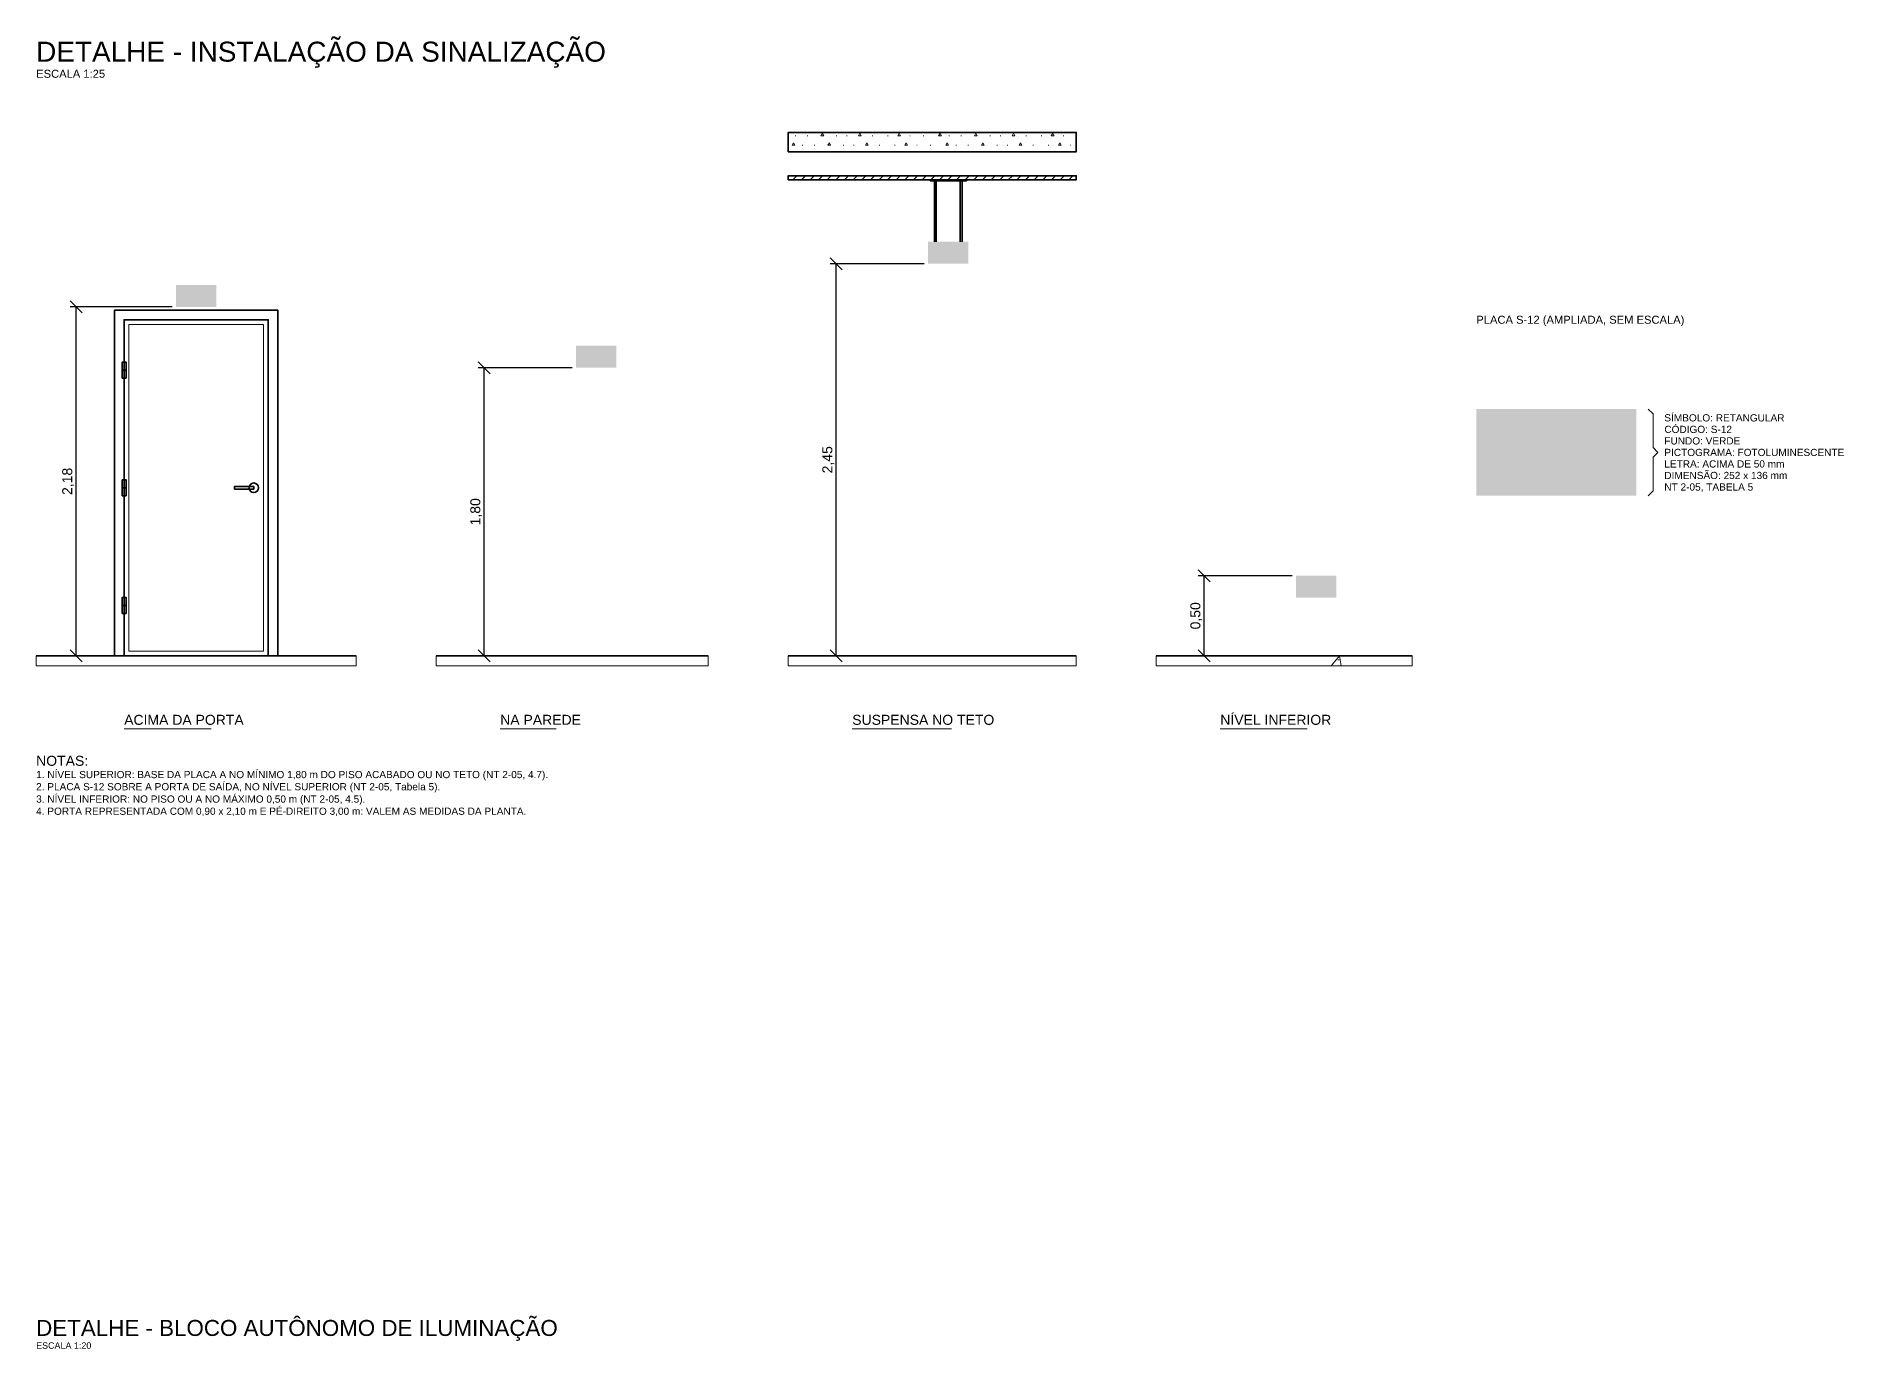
# Model space of a CAD drawing. Header units: metres. Extents: x -2 to 241, y -44 to 80.
# Drawn here: x 200 to 211.3, y 10.67 to 18.87 of the extents above; entities that cross this region are included whole.
import ezdxf
from ezdxf.enums import TextEntityAlignment as Align

# ---------------------------------------------------------------- set-up
doc = ezdxf.new("R2010")
doc.units = ezdxf.units.M
doc.header["$LTSCALE"] = 0.1
for name, color, linetype, lineweight in [('DETALHE', 7, 'Continuous', 35), ('DETALHE_AUX', 8, 'Continuous', 13), ('DETALHE_COTA', 7, 'Continuous', 13), ('DETALHE_HACH', 8, 'Continuous', 9), ('DETALHE_SINAL', 3, 'Continuous', 25), ('DETALHE_TEXTO', 7, 'Continuous', 13)]:
    doc.layers.add(name, color=color, linetype=linetype, lineweight=lineweight)
doc.styles.add('COSCIP-TEXTO', font='arial.ttf')
doc.dimstyles.new('COSCIP-25', dxfattribs={"dimtxt": 0.0625, "dimasz": 2.5, "dimexe": 0.0375, "dimexo": 0.025, "dimgap": 0.0187, "dimtad": 1, "dimzin": 0, "dimtxsty": 'COSCIP-TEXTO', "dimtsz": 0.0375, "dimcen": 2.5, "dimclrd": 7, "dimclre": 7, "dimclrt": 7, "dimazin": 3, "dimtfac": 1, "dimtmove": 0, "dimatfit": 3})

# ---------------------------------------------------------------- blocks, each defined once
blk = doc.blocks.new('DETV_PICT_SAIDA12')
at = {"true_color": 0x245c34}
h = blk.add_hatch(color=7, dxfattribs=at)
h.dxf.hatch_style = 1
h.paths.add_polyline_path([(-0.5, -0.2707), (0.5, -0.2707), (0.5, 0.2707), (-0.5, 0.2707)])
at = {"true_color": 0xececbc}
h = blk.add_hatch(color=7, dxfattribs=at)
h.dxf.hatch_style = 1
h.paths.add_polyline_path([(-0.4998, 0.2701), (0.4994, 0.2704), (0.4998, -0.2701), (-0.4994, -0.2704)])
h.paths.add_polyline_path([(-0.4521, 0.2246), (-0.4539, 0.2217), (-0.4539, -0.2217), (-0.4521, -0.2246), (0.4533, -0.2239), (0.4539, 0.2217), (0.4521, 0.2246)], flags=16)
h.paths.add_polyline_path([(0.0389, 0.1062), (0.1573, 0.1061), (0.1782, 0.0995), (0.1848, 0.0956), (0.1991, 0.0858), (0.2094, 0.0754), (0.2189, 0.0605), (0.2259, 0.0446), (0.2293, 0.0325), (0.2322, -0.0028), (0.2292, -0.0303), (0.2225, -0.0523), (0.2155, -0.0655), (0.1991, -0.0858), (0.1782, -0.0997), (0.1573, -0.1062), (0.0388, -0.1062)])
h.paths.add_polyline_path([(0.0891, 0.067), (0.0874, 0.0633), (0.0877, -0.0655), (0.0902, -0.0673), (0.1441, -0.0672), (0.1485, -0.0639), (0.1529, -0.0635), (0.1595, -0.0597), (0.1727, -0.0464), (0.1793, -0.0341), (0.1829, -0.0215), (0.183, 0.0171), (0.176, 0.0395), (0.1694, 0.0496), (0.1595, 0.0589), (0.1408, 0.0667)], flags=16)
h.paths.add_polyline_path([(-0.1758, 0.1062), (-0.1298, 0.1071), (-0.1243, 0.1007), (-0.0671, -0.0541), (-0.0615, -0.0655), (-0.0605, -0.0718), (-0.0517, -0.0919), (-0.051, -0.0974), (-0.0479, -0.1029), (-0.0495, -0.107), (-0.0957, -0.1069), (-0.1104, -0.0677), (-0.111, -0.0622), (-0.1133, -0.0603), (-0.1914, -0.0605), (-0.1958, -0.0647), (-0.2067, -0.0985), (-0.2112, -0.107), (-0.2576, -0.1062), (-0.2519, -0.088), (-0.2232, -0.016), (-0.2224, -0.0105), (-0.1869, 0.0787), (-0.1861, 0.0842), (-0.1793, 0.1018)])
h.paths.add_polyline_path([(-0.1518, 0.0537), (-0.1564, 0.0457), (-0.1794, -0.0182), (-0.1782, -0.0245), (-0.1298, -0.0246), (-0.1262, -0.0226), (-0.1275, -0.0149)], flags=16)
h.paths.add_polyline_path([(0.3127, 0.1062), (0.3586, 0.1071), (0.3641, 0.1018), (0.4245, -0.0622), (0.4403, -0.1007), (0.4389, -0.107), (0.3927, -0.1066), (0.3775, -0.0622), (0.3751, -0.0603), (0.297, -0.0605), (0.2927, -0.0655), (0.2817, -0.0996), (0.2772, -0.107), (0.232, -0.1062), (0.2332, -0.0977), (0.3047, 0.0865), (0.3089, 0.1007)])
h.paths.add_polyline_path([(0.3366, 0.0538), (0.3322, 0.0456), (0.3091, -0.0193), (0.3102, -0.0245), (0.3608, -0.0245), (0.363, -0.0231)], flags=16)
h.paths.add_polyline_path([(-0.3626, 0.1128), (-0.3289, 0.1127), (-0.3234, 0.1098), (-0.3135, 0.1096), (-0.308, 0.1065), (-0.3025, 0.1059), (-0.29, 0.0996), (-0.2761, 0.0888), (-0.2663, 0.0743), (-0.2626, 0.0655), (-0.2592, 0.0479), (-0.2618, 0.0439), (-0.3036, 0.0441), (-0.3079, 0.0512), (-0.3093, 0.0589), (-0.319, 0.0695), (-0.3267, 0.0733), (-0.3355, 0.0738), (-0.3432, 0.0766), (-0.3531, 0.0767), (-0.3597, 0.0739), (-0.3663, 0.0735), (-0.374, 0.0693), (-0.381, 0.0589), (-0.381, 0.0435), (-0.3729, 0.0353), (-0.3432, 0.0247), (-0.3234, 0.0213), (-0.3168, 0.0181), (-0.3102, 0.018), (-0.2904, 0.0114), (-0.2728, 0.0006), (-0.2634, -0.0094), (-0.2565, -0.0215), (-0.2527, -0.0336), (-0.2525, -0.0534), (-0.2596, -0.0743), (-0.2704, -0.0886), (-0.2827, -0.0991), (-0.3069, -0.1097), (-0.3168, -0.1097), (-0.3245, -0.1129), (-0.3608, -0.1128), (-0.3674, -0.1098), (-0.3762, -0.1097), (-0.3806, -0.1069), (-0.3872, -0.106), (-0.407, -0.0955), (-0.4202, -0.0825), (-0.4271, -0.0721), (-0.4337, -0.0567), (-0.4343, -0.0413), (-0.4323, -0.0368), (-0.3905, -0.0369), (-0.3882, -0.0402), (-0.3872, -0.0513), (-0.3772, -0.0655), (-0.363, -0.0734), (-0.3542, -0.074), (-0.3476, -0.0767), (-0.3377, -0.0769), (-0.3201, -0.0736), (-0.3102, -0.0693), (-0.3032, -0.0633), (-0.2991, -0.0556), (-0.2994, -0.0424), (-0.3135, -0.0279), (-0.33, -0.0213), (-0.3366, -0.0212), (-0.341, -0.0183), (-0.3498, -0.0179), (-0.3553, -0.015), (-0.363, -0.0145), (-0.3674, -0.0116), (-0.3729, -0.0115), (-0.3993, -0.0014), (-0.4167, 0.0127), (-0.427, 0.0325), (-0.4273, 0.0622), (-0.4202, 0.0787), (-0.3995, 0.0996), (-0.396, 0.0998), (-0.3861, 0.1062), (-0.3806, 0.1066), (-0.3762, 0.1096), (-0.3674, 0.1101)])
h.paths.add_polyline_path([(-0.0371, 0.1062), (0.0055, 0.1071), (0.0083, 0.104), (0.0083, -0.1029), (0.0055, -0.1072), (-0.0352, -0.1072), (-0.038, -0.104)])
h.paths.add_polyline_path([(-0.0093, 0.1689), (0.0319, 0.1695), (0.0345, 0.1678), (0.0165, 0.1491), (-0.0099, 0.1261), (-0.0365, 0.126), (-0.0372, 0.1282), (-0.0341, 0.1339)])
blk = doc.blocks.new('DETV_PICT_SAIDA1')
at = {"true_color": 0x245c34}
h = blk.add_hatch(color=7, dxfattribs=at)
h.dxf.hatch_style = 1
h.paths.add_polyline_path([(-0.5, -0.2723), (0.5, -0.2723), (0.5, 0.2723), (-0.5, 0.2723)])
at = {"true_color": 0xececbc}
h = blk.add_hatch(color=7, dxfattribs=at)
h.dxf.hatch_style = 1
h.paths.add_polyline_path([(-0.4998, 0.2717), (0.4994, 0.2721), (0.4998, -0.2717), (-0.4994, -0.2721)])
h.paths.add_polyline_path([(-0.4521, 0.2261), (-0.4539, 0.2233), (-0.4539, -0.2233), (-0.4521, -0.2261), (0.451, -0.2262), (0.4538, -0.2244), (0.4539, 0.2233), (0.4521, 0.2261)], flags=16)
h.paths.add_polyline_path([(-0.3589, 0.2035), (-0.0945, 0.2024), (-0.0948, 0.0385), (-0.1364, 0.0384), (-0.1496, 0.0528), (-0.1505, 0.0561), (-0.1595, 0.0655), (-0.1639, 0.0734), (-0.1848, 0.0937), (-0.2013, 0.0974), (-0.2838, 0.0974), (-0.3003, 0.094), (-0.3146, 0.0798), (-0.3152, 0.0759), (-0.325, 0.0627), (-0.3251, 0.0594), (-0.3349, 0.0462), (-0.335, 0.0429), (-0.3415, 0.033), (-0.3408, 0.0264), (-0.33, 0.0153), (-0.3223, 0.0151), (-0.3124, 0.0223), (-0.3115, 0.0264), (-0.3058, 0.033), (-0.3011, 0.0429), (-0.2956, 0.0495), (-0.2952, 0.0528), (-0.2849, 0.0671), (-0.2552, 0.0678), (-0.2523, 0.0649), (-0.2652, 0.0407), (-0.2658, 0.0363), (-0.2752, 0.0209), (-0.2821, 0.0033), (-0.2824, -0.0088), (-0.2854, -0.022), (-0.2857, -0.0539), (-0.2886, -0.0638), (-0.2888, -0.0726), (-0.2915, -0.0744), (-0.3619, -0.0743), (-0.3663, -0.0773), (-0.3729, -0.0775), (-0.3861, -0.0847), (-0.3904, -0.0891), (-0.3973, -0.1012), (-0.3981, -0.1078), (-0.3976, -0.11), (-0.3949, -0.1107), (-0.275, -0.1106), (-0.2607, -0.107), (-0.2525, -0.099), (-0.2524, -0.088), (-0.2493, -0.0759), (-0.2487, -0.0517), (-0.2459, -0.0429), (-0.2463, -0.0308), (-0.2442, -0.0281), (-0.2067, -0.099), (-0.203, -0.1089), (-0.1998, -0.1122), (-0.1997, -0.1155), (-0.1964, -0.1188), (-0.1964, -0.1221), (-0.1898, -0.132), (-0.1898, -0.1353), (-0.1793, -0.1526), (-0.1725, -0.1595), (-0.1639, -0.1622), (-0.1325, -0.1617), (-0.134, -0.1551), (-0.1403, -0.1452), (-0.1403, -0.1419), (-0.1436, -0.1386), (-0.1436, -0.1353), (-0.1502, -0.1254), (-0.1502, -0.1221), (-0.1535, -0.1188), (-0.1535, -0.1155), (-0.1599, -0.1056), (-0.1601, -0.1023), (-0.1634, -0.099), (-0.1634, -0.0957), (-0.1764, -0.0726), (-0.1771, -0.0682), (-0.1894, -0.0462), (-0.2074, -0.0066), (-0.2058, 0.0011), (-0.1935, 0.0253), (-0.1928, 0.0297), (-0.1898, 0.033), (-0.1898, 0.0363), (-0.1864, 0.0396), (-0.1861, 0.044), (-0.1837, 0.0443), (-0.1738, 0.0335), (-0.1694, 0.0256), (-0.1518, 0.0083), (-0.0968, 0.0083), (-0.0942, 0.0066), (-0.0941, -0.1738), (-0.1221, -0.2024), (-0.1672, -0.2036), (-0.1699, -0.2024), (-0.1404, -0.1727), (-0.1402, -0.1705), (-0.143, -0.1697), (-0.1746, -0.1705), (-0.1856, -0.1771), (-0.2079, -0.1991), (-0.2145, -0.2032), (-0.3861, -0.2036), (-0.3877, -0.2024), (-0.3614, -0.1749), (-0.3614, -0.1188), (-0.3641, -0.117), (-0.4081, -0.1173), (-0.411, -0.1144), (-0.408, -0.11), (-0.4076, -0.1056), (-0.4043, -0.1023), (-0.4038, -0.0979), (-0.4012, -0.0957), (-0.401, -0.0924), (-0.3935, -0.0814), (-0.3784, -0.0715), (-0.3707, -0.0706), (-0.3614, -0.066), (-0.3615, 0.2002)])
h.paths.add_polyline_path([(-0.1991, 0.1664), (-0.2079, 0.1625), (-0.2189, 0.1518), (-0.2226, 0.1441), (-0.2226, 0.1254), (-0.2195, 0.1221), (-0.2189, 0.1181), (-0.2079, 0.1074), (-0.2046, 0.1073), (-0.2002, 0.1039), (-0.1815, 0.1043), (-0.1793, 0.1067), (-0.1742, 0.1078), (-0.1634, 0.1188), (-0.1634, 0.1221), (-0.1601, 0.1265), (-0.1603, 0.1441), (-0.1639, 0.1521), (-0.1749, 0.1625), (-0.1848, 0.1667)], flags=16)
h.paths.add_polyline_path([(0.1286, 0.143), (0.2376, 0.1434), (0.2567, 0.1243), (0.2708, 0.1133), (0.3944, 0), (0.3723, -0.0187), (0.3467, -0.044), (0.3326, -0.055), (0.3104, -0.077), (0.2963, -0.088), (0.2779, -0.1067), (0.2601, -0.121), (0.2376, -0.1433), (0.132, -0.1438), (0.1296, -0.1419), (0.1645, -0.1078), (0.1855, -0.0902), (0.2206, -0.055), (0.2349, -0.044), (0.2343, -0.0414), (0.0638, -0.0414), (0.0611, -0.0396), (0.0609, 0.0385), (0.0627, 0.0413), (0.2332, 0.0412), (0.2354, 0.0424), (0.1426, 0.1298), (0.1286, 0.1408)])

msp = doc.modelspace()

# ---------------------------------------------------------------- hatches: boundary and pattern name
at = {"layer": 'DETALHE_HACH'}
h = msp.add_hatch(dxfattribs=at)
h.set_pattern_fill('ANSI31', color=8, scale=0.012)
h.paths.add_polyline_path([(204.7, 17.975), (206.5, 17.975), (206.5, 18), (204.7, 18)])
h = msp.add_hatch(dxfattribs=at)
h.set_pattern_fill('AR-CONC', color=8, scale=0.008)
h.paths.add_polyline_path([(200, 14.938), (202, 14.938), (202, 15), (200, 15)])
h = msp.add_hatch(dxfattribs=at)
h.set_pattern_fill('AR-CONC', color=8, scale=0.008)
h.paths.add_polyline_path([(202.5, 14.938), (204.2, 14.938), (204.2, 15), (202.5, 15)])
h = msp.add_hatch(dxfattribs=at)
h.set_pattern_fill('AR-CONC', color=8, scale=0.008)
h.paths.add_polyline_path([(204.7, 14.938), (206.5, 14.938), (206.5, 15), (204.7, 15)])
h = msp.add_hatch(dxfattribs=at)
h.set_pattern_fill('AR-CONC', color=8, scale=0.008)
h.paths.add_polyline_path([(207, 14.938), (208.6, 14.938), (208.6, 15), (207, 15)])

# ---------------------------------------------------------------- linework, layer by layer
at = {"layer": 'DETALHE'}
for p, q in [((205.613, 17.587), (205.613, 17.967)), ((205.625, 17.587), (205.625, 17.967)), ((205.775, 17.587), (205.775, 17.967)), ((205.787, 17.587), (205.787, 17.967)), ((200.538, 16.785), (200.562, 16.785)), ((200.538, 16.05), (200.562, 16.05)), ((200.538, 15.315), (200.562, 15.315)), ((200, 15), (202, 15)), ((202.5, 15), (204.2, 15)), ((204.7, 15), (206.5, 15)), ((207, 15), (208.6, 15))]:
    msp.add_line(p, q, dxfattribs=at)
for points in [[(204.7, 18.15), (206.5, 18.15), (206.5, 18.27), (204.7, 18.27)], [(204.7, 17.975), (206.5, 17.975), (206.5, 18), (204.7, 18)], [(205.587, 17.967), (205.813, 17.967), (205.813, 17.975), (205.587, 17.975)], [(200.538, 16.735), (200.562, 16.735), (200.562, 16.835), (200.538, 16.835)], [(200.538, 16), (200.562, 16), (200.562, 16.1), (200.538, 16.1)], [(201.24, 16.042), (201.36, 16.042), (201.36, 16.058), (201.24, 16.058)], [(200.538, 15.265), (200.562, 15.265), (200.562, 15.365), (200.538, 15.365)]]:
    msp.add_lwpolyline(points, close=True, dxfattribs=at)
for points in [[(200.49, 15), (200.49, 17.16), (201.51, 17.16), (201.51, 15)], [(200.55, 15), (200.55, 17.1), (201.45, 17.1), (201.45, 15)]]:
    msp.add_lwpolyline(points, dxfattribs=at)
msp.add_circle((201.36, 16.05), 0.03, dxfattribs=at)
at = {"layer": 'DETALHE_AUX'}
for p, q in [((200.55, 14.544), (201.093, 14.544)), ((202.9, 14.544), (203.249, 14.544)), ((205.1, 14.544), (205.72, 14.544)), ((207.4, 14.544), (207.942, 14.544))]:
    msp.add_line(p, q, dxfattribs=at)
for points in [[(200.58, 15.03), (201.42, 15.03), (201.42, 17.07), (200.58, 17.07)], [(200, 14.938), (202, 14.938), (202, 15), (200, 15)], [(202.5, 14.938), (204.2, 14.938), (204.2, 15), (202.5, 15)], [(204.7, 14.938), (206.5, 14.938), (206.5, 15), (204.7, 15)], [(207, 14.938), (208.6, 14.938), (208.6, 15), (207, 15)]]:
    msp.add_lwpolyline(points, close=True, dxfattribs=at)
at = {"layer": 'DETALHE_HACH'}
for p, q in [((204.744, 18.25), (204.748, 18.25)), ((204.788, 18.19), (204.792, 18.19)), ((204.819, 18.25), (204.822, 18.25)), ((204.863, 18.19), (204.866, 18.19)), ((205, 18.25), (205.004, 18.25)), ((205.044, 18.19), (205.048, 18.19)), ((205.064, 18.25), (205.068, 18.25)), ((205.108, 18.19), (205.112, 18.19)), ((205.224, 18.25), (205.228, 18.25)), ((205.268, 18.19), (205.272, 18.19)), ((205.32, 18.25), (205.324, 18.25)), ((205.364, 18.19), (205.368, 18.19)), ((205.459, 18.25), (205.462, 18.25)), ((205.503, 18.19), (205.506, 18.19)), ((205.544, 18.25), (205.548, 18.25)), ((205.588, 18.19), (205.592, 18.19)), ((205.704, 18.25), (205.708, 18.25)), ((205.748, 18.19), (205.752, 18.19)), ((205.779, 18.25), (205.782, 18.25)), ((205.823, 18.19), (205.826, 18.19)), ((205.96, 18.25), (205.964, 18.25)), ((206.004, 18.19), (206.008, 18.19)), ((206.024, 18.25), (206.028, 18.25)), ((206.068, 18.19), (206.072, 18.19)), ((206.184, 18.25), (206.188, 18.25)), ((206.228, 18.19), (206.232, 18.19)), ((206.28, 18.25), (206.284, 18.25)), ((206.324, 18.19), (206.328, 18.19)), ((206.419, 18.25), (206.422, 18.25)), ((206.463, 18.19), (206.466, 18.19))]:
    msp.add_line(p, q, dxfattribs=at)
for points in [[(204.724, 18.19), (204.742, 18.19), (204.733, 18.206)], [(204.904, 18.25), (204.922, 18.25), (204.913, 18.266)], [(204.948, 18.19), (204.965, 18.19), (204.957, 18.206)], [(205.139, 18.25), (205.156, 18.25), (205.147, 18.266)], [(205.183, 18.19), (205.2, 18.19), (205.191, 18.206)], [(205.384, 18.25), (205.401, 18.25), (205.393, 18.266)], [(205.428, 18.19), (205.446, 18.19), (205.437, 18.206)], [(205.64, 18.25), (205.657, 18.25), (205.649, 18.266)], [(205.684, 18.19), (205.702, 18.19), (205.693, 18.206)], [(205.864, 18.25), (205.881, 18.25), (205.873, 18.266)], [(205.908, 18.19), (205.925, 18.19), (205.917, 18.206)], [(206.099, 18.25), (206.116, 18.25), (206.107, 18.266)], [(206.143, 18.19), (206.16, 18.19), (206.151, 18.206)], [(206.344, 18.25), (206.362, 18.25), (206.353, 18.266)], [(206.388, 18.19), (206.405, 18.19), (206.397, 18.206)]]:
    msp.add_lwpolyline(points, close=True, dxfattribs=at)
at = {"layer": 'DETALHE_TEXTO'}
msp.add_lwpolyline([(210.075, 16.541), (210.105, 16.511), (210.105, 16.301), (210.135, 16.271), (210.105, 16.241), (210.105, 16.03), (210.075, 16)], dxfattribs=at)

# ---------------------------------------------------------------- block references
at = {"layer": 'DETALHE_SINAL', "xscale": 0.252, "yscale": 0.252}
for name, p in [('DETV_PICT_SAIDA1', (205.7, 17.519)), ('DETV_PICT_SAIDA12', (201, 17.248)), ('DETV_PICT_SAIDA1', (203.5, 16.869)), ('DETV_PICT_SAIDA1', (208, 15.432))]:
    msp.add_blockref(name, p, dxfattribs=at)
at = {"layer": 'DETALHE_SINAL'}
msp.add_blockref('DETV_PICT_SAIDA12', (209.5, 16.271), dxfattribs=at)

# ---------------------------------------------------------------- texts
at = {"layer": 'DETALHE_TEXTO', "style": 'COSCIP-TEXTO'}
for s, height, p in [('DETALHE - INSTALAÇÃO DA SINALIZAÇÃO', 0.125, (200, 18.775)), ('PLACA S-12 (AMPLIADA, SEM ESCALA)', 0.05, (209, 17.1)), ('SÍMBOLO: RETANGULAR', 0.045, (210.175, 16.487)), ('CÓDIGO: S-12', 0.045, (210.175, 16.415)), ('FUNDO: VERDE', 0.045, (210.175, 16.343)), ('PICTOGRAMA: FOTOLUMINESCENTE', 0.045, (210.175, 16.271)), ('LETRA: ACIMA DE 50 mm', 0.045, (210.175, 16.199)), ('DIMENSÃO: 252 x 136 mm', 0.045, (210.175, 16.127)), ('NT 2-05, TABELA 5', 0.045, (210.175, 16.055)), ('ACIMA DA PORTA', 0.0625, (200.55, 14.6)), ('NA PAREDE', 0.0625, (202.9, 14.6)), ('SUSPENSA NO TETO', 0.0625, (205.1, 14.6)), ('NÍVEL INFERIOR', 0.0625, (207.4, 14.6)), ('NOTAS:', 0.0625, (200, 14.344)), ('1. NÍVEL SUPERIOR: BASE DA PLACA A NO MÍNIMO 1,80 m DO PISO ACABADO OU NO TETO (NT 2-05, 4.7).', 0.045, (200, 14.258)), ('3. NÍVEL INFERIOR: NO PISO OU A NO MÁXIMO 0,50 m (NT 2-05, 4.5).', 0.045, (200, 14.105)), ('2. PLACA S-12 SOBRE A PORTA DE SAÍDA, NO NÍVEL SUPERIOR (NT 2-05, Tabela 5).', 0.045, (200, 14.182)), ('4. PORTA REPRESENTADA COM 0,90 x 2,10 m E PÉ-DIREITO 3,00 m: VALEM AS MEDIDAS DA PLANTA.', 0.045, (200, 14.029)), ('DETALHE - BLOCO AUTÔNOMO DE ILUMINAÇÃO', 0.1, (200, 10.8))]:
    msp.add_text(s, height=height, dxfattribs=at).set_placement(p, align=Align.MIDDLE_LEFT)
at = {"layer": 'DETALHE_TEXTO', "color": 8, "style": 'COSCIP-TEXTO'}
for s, height, p in [('ESCALA 1:25', 0.05, (200, 18.637)), ('ESCALA 1:20', 0.04, (200, 10.69))]:
    msp.add_text(s, height=height, dxfattribs=at).set_placement(p, align=Align.MIDDLE_LEFT)

# ---------------------------------------------------------------- dimensions: what is measured, and where the dimension line sits
at = {"layer": 'DETALHE_COTA'}
for base, p1, p2 in [((205, 15), (205, 15), (205.574, 17.45)), ((200.25, 15), (200.25, 15), (200.874, 17.18)), ((202.8, 15), (202.8, 15), (203.374, 16.8)), ((207.3, 15), (207.3, 15), (207.874, 15.5))]:
    msp.add_linear_dim(base=base, p1=p1, p2=p2, angle=90, dimstyle='COSCIP-25', dxfattribs=at).render()

doc.saveas('drawing.dxf')
